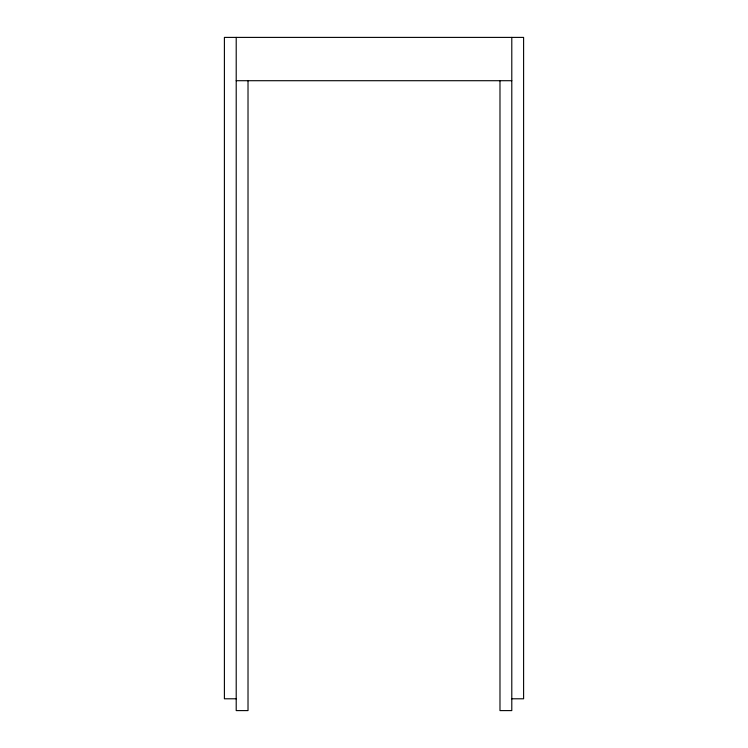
<?xml version="1.0" encoding="UTF-8"?>
<svg xmlns="http://www.w3.org/2000/svg" width="748" height="748" viewBox="0 0 748 748"><rect width="100%" height="100%" fill="white"/><g stroke="black" fill="none" stroke-linecap="round" stroke-linejoin="round"><path stroke-width="1.12" d="M236.209 80.709L511.791 80.709M236.209 698.791L224.4 698.791L224.4 37.4L523.6 37.4L523.6 698.791L511.791 698.791M511.791 37.4L511.791 710.6L499.982 710.6L499.982 80.709M248.018 80.709L248.018 710.6L236.209 710.6L236.209 37.4"/></g></svg>
